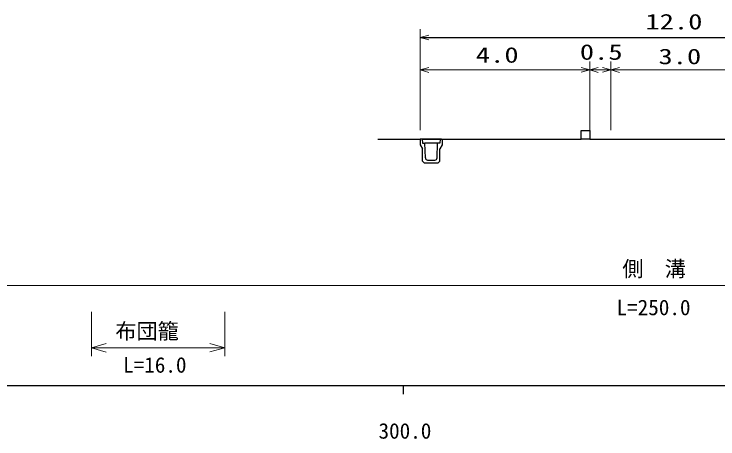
# Model space of a CAD drawing. Units: millimetres, scale not verified. Extents: x 40000 to 680000, y 20000 to 380000.
# Drawn here: x 322115 to 405142, y 198715 to 248801 of the extents above; entities that cross this region are included whole.
import ezdxf
from ezdxf.enums import TextEntityAlignment as Align

# ---------------------------------------------------------------- set-up
doc = ezdxf.new("R2010")
doc.units = ezdxf.units.MM
doc.header["$LTSCALE"] = 1000
for name, color, linetype, lineweight in [('M-BGD', 7, 'Continuous', 25), ('M-STR-HTXT', 7, 'Continuous', 13), ('M-TTL-BAND', 7, 'Continuous', 25)]:
    doc.layers.add(name, color=color, linetype=linetype, lineweight=lineweight)
doc.styles.add('ＭＳ ゴシック', font='')
doc.styles.get('ＭＳ ゴシック').set_extended_font_data('MS Gothic')

msp = doc.modelspace()

# ---------------------------------------------------------------- linework, layer by layer
at = {"layer": 'M-BGD'}
for p, q in [((370022, 246038), (430022, 246038)), ((389022, 234073), (389022, 235073)), ((389022, 235073), (390022, 235073)), ((390022, 235073), (390022, 234073)), ((365022, 234073), (370022, 234073)), ((370022, 234073), (370022, 233373)), ((370272, 234073), (370022, 234073)), ((370022, 234073), (370022, 233573)), ((372522, 234073), (370022, 234073)), ((370022, 233373), (370297, 232897)), ((370272, 234073), (370297, 233598)), ((370272, 234073), (372372, 234073)), ((370297, 233598), (370572, 233598)), ((370638, 231834), (370572, 233598)), ((372072, 233598), (370572, 233598)), ((372005, 231834), (372072, 233598)), ((372347, 233598), (372072, 233598)), ((372372, 234073), (372347, 233598)), ((372622, 233373), (372347, 232897)), ((372372, 234073), (372622, 234073)), ((372522, 234073), (389022, 234073)), ((372622, 234073), (372622, 233373)), ((390022, 234073), (389022, 234073)), ((390022, 234073), (392522, 234073)), ((392522, 234073), (407522, 234073)), ((370297, 231448), (370297, 232897)), ((372347, 231448), (372347, 232897)), ((370497, 231248), (370297, 231448)), ((370497, 231248), (372147, 231248)), ((370887, 231598), (371756, 231598)), ((372147, 231248), (372347, 231448))]:
    msp.add_line(p, q, dxfattribs=at)
for centre, start, end in [((370887, 231848), 183.22717, 269.9549), ((371756, 231848), 270.04509, 356.77281)]:
    msp.add_arc(centre, 250, start, end, dxfattribs=at)
at = {"layer": 'M-STR-HTXT'}
for p, q in [((370022, 235115), (370022, 247038)), ((370022, 246038), (430022, 246038)), ((430022, 246038), (370022, 246038)), ((370022, 235115), (370022, 243219)), ((390022, 243219), (390022, 235115)), ((392522, 243219), (392522, 235115)), ((370022, 242219), (390022, 242219)), ((370022, 242219), (390022, 242219)), ((390022, 242219), (370022, 242219)), ((390022, 242219), (392522, 242219)), ((390022, 242219), (392522, 242219)), ((392522, 242219), (390022, 242219)), ((392522, 242219), (407522, 242219)), ((392522, 242219), (407522, 242219)), ((407522, 242219), (392522, 242219)), ((279279, 216807), (517472, 216807)), ((331239, 213681), (331239, 208462)), ((346974, 208462), (346974, 213681)), ((331239, 209462), (346974, 209462))]:
    msp.add_line(p, q, dxfattribs=at)
for points in [[(371022, 245751), (370022, 246038), (371022, 246323)], [(371022, 241932), (370022, 242219), (371022, 242504)], [(389022, 242507), (390022, 242219), (389022, 241934)], [(391022, 241932), (390022, 242219), (391022, 242504)], [(391522, 242507), (392522, 242219), (391522, 241934)], [(393522, 241932), (392522, 242219), (393522, 242504)], [(332989, 208958), (331239, 209462), (332989, 209960)], [(345224, 209965), (346974, 209462), (345224, 208963)]]:
    msp.add_lwpolyline(points, dxfattribs=at)
at = {"layer": 'M-TTL-BAND'}
for p, q in [((40000, 205000), (579000, 205000)), ((368000, 205000), (368000, 204000))]:
    msp.add_line(p, q, dxfattribs=at)

# ---------------------------------------------------------------- texts
at = {"layer": 'M-STR-HTXT', "style": 'ＭＳ ゴシック', "width": 1.35}
for s, p in [('12.0', (396584, 246438)), ('0.5', (388849, 242865)), ('4.0', (376584, 242519)), ('3.0', (398123, 242342))]:
    msp.add_text(s, height=1833, dxfattribs=at).set_placement(p, align=Align.BOTTOM_LEFT)
at = {"layer": 'M-STR-HTXT', "style": 'ＭＳ ゴシック'}
for s, p in [('側\u3000溝', (393868, 217307)), ('L=250.0', (393181, 212750)), ('布団籠', (334056, 209962)), ('L=16.0', (334974, 205973))]:
    msp.add_text(s, height=1833, dxfattribs=at).set_placement(p, align=Align.BOTTOM_LEFT)
at = {"layer": 'M-TTL-BAND', "style": 'ＭＳ ゴシック'}
msp.add_text('300.0', height=1833, dxfattribs=at).set_placement((365104, 198195), align=Align.BOTTOM_LEFT)

doc.saveas('drawing.dxf')
